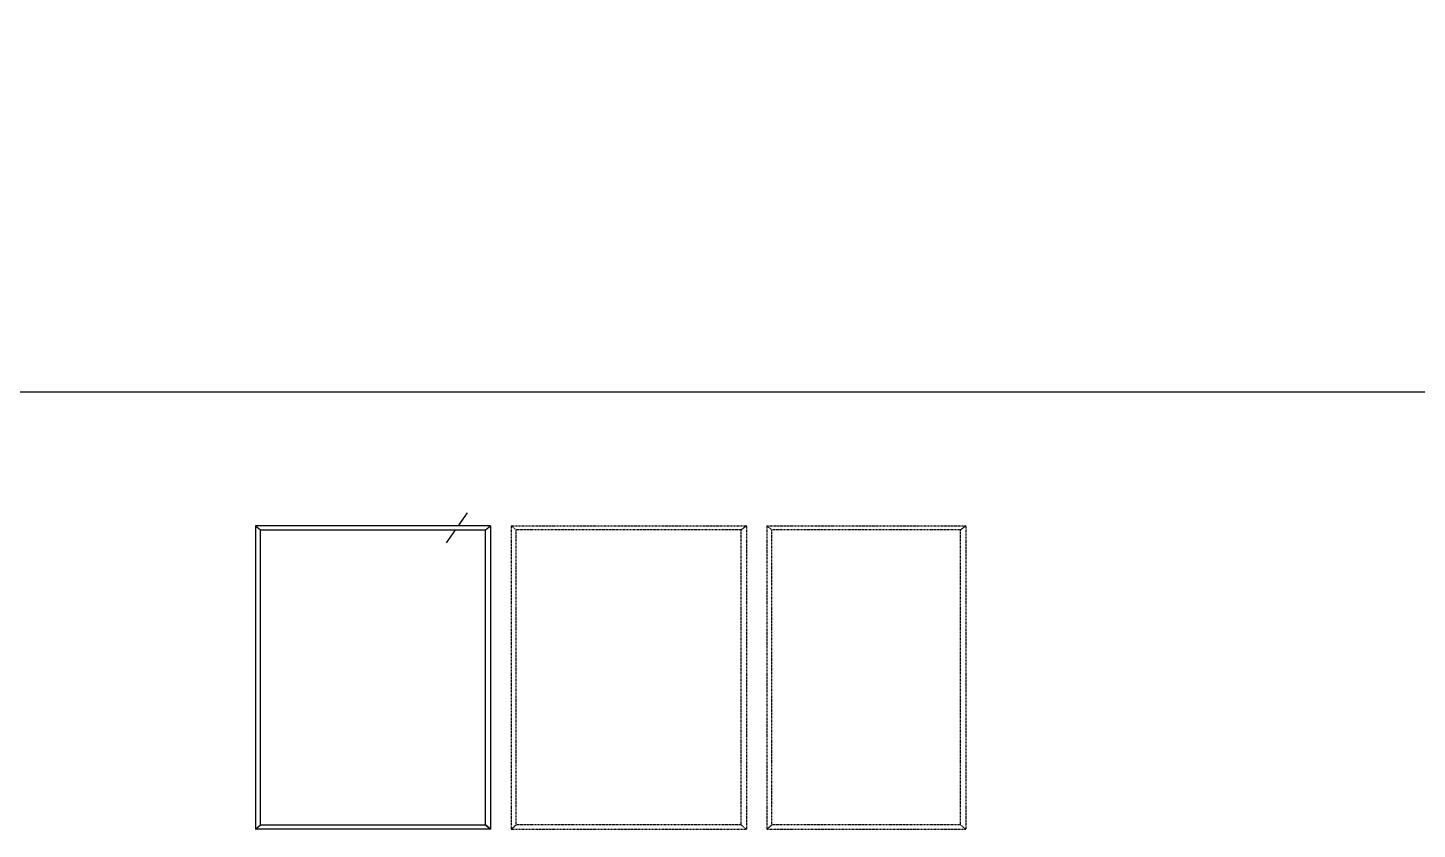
# Model space of a CAD drawing. Header units: millimetres. Extents: x -1379 to 1385823, y -4884429 to 548763.
# Drawn here: x 721518 to 729668, y -2341541 to -2336841 of the extents above; entities that cross this region are included whole.
import ezdxf

# ---------------------------------------------------------------- set-up
doc = ezdxf.new("R2010")
doc.units = ezdxf.units.MM
doc.linetypes.add('TA_HL_001.00000', pattern=[6.5, 3.55, -2.95])
for name, color, linetype in [('010 - ASPG_FRAMING_MAIN_COLOR_1', 1, 'Continuous'), ('010 - ASPG_FRAMING_SUB_COLOR_2', 2, 'Continuous'), ('010 - ASPG_FRAMING_WIPEOUT_', 250, 'Continuous')]:
    doc.layers.add(name, color=color, linetype=linetype)

# ---------------------------------------------------------------- blocks, each defined once
blk = doc.blocks.new('*U2546')
at = {"layer": '010 - ASPG_FRAMING_MAIN_COLOR_1', "linetype": 'ByBlock'}
for points in [[(0, 0), (0, 1380), (25, 1350), (25, 30), (0, 0)], [(1780, 1380), (0, 1380), (25, 1350), (1755, 1350)], [(1780, 0), (1780, 1380), (1755, 1350), (1755, 30), (1780, 0)], [(25, 30), (1755, 30), (1780, 0), (0, 0), (25, 30)]]:
    blk.add_lwpolyline(points, close=True, dxfattribs=at)
blk = doc.blocks.new('*U2547')
at = {"layer": '010 - ASPG_FRAMING_MAIN_COLOR_1', "linetype": 'ByBlock'}
for points in [[(0, 0), (0, 1167), (25, 1137), (25, 30), (0, 0)], [(1780, 1167), (0, 1167), (25, 1137), (1755, 1137)], [(1780, 0), (1780, 1167), (1755, 1137), (1755, 30), (1780, 0)], [(25, 30), (1755, 30), (1780, 0), (0, 0), (25, 30)]]:
    blk.add_lwpolyline(points, close=True, dxfattribs=at)
blk = doc.blocks.new('*U2549')
blk.add_wipeout([(0, 0), (0, 1380), (25, 1350), (25, 30)]).dxf.layer = '010 - ASPG_FRAMING_WIPEOUT_'
at = {"layer": '010 - ASPG_FRAMING_SUB_COLOR_2'}
blk.add_lwpolyline([(0, 0), (0, 1380), (25, 1350), (25, 30), (0, 0)], close=True, dxfattribs=at)
for points in [[(1780, 1380), (0, 1380), (25, 1350), (1755, 1350)], [(25, 30), (1755, 30), (1780, 0), (0, 0)]]:
    blk.add_wipeout(points).dxf.layer = '010 - ASPG_FRAMING_WIPEOUT_'
for points in [[(1780, 1380), (0, 1380), (25, 1350), (1755, 1350)], [(25, 30), (1755, 30), (1780, 0), (0, 0), (25, 30)]]:
    blk.add_lwpolyline(points, close=True, dxfattribs=at)
blk.add_wipeout([(1780, 0), (1780, 1380), (1755, 1350), (1755, 30)]).dxf.layer = '010 - ASPG_FRAMING_WIPEOUT_'
blk.add_lwpolyline([(1780, 0), (1780, 1380), (1755, 1350), (1755, 30), (1780, 0)], close=True, dxfattribs=at)

msp = doc.modelspace()

# ---------------------------------------------------------------- linework, layer by layer
msp.add_line((723973.3, -2339861.3), (724096.1, -2339684.7))
at = {"layer": 'Defpoints'}
msp.add_lwpolyline([(715050.7, -2338975.4), (734425.7, -2338975.4), (734425.7, -2328975.4), (715050.7, -2328975.4)], close=True, dxfattribs=at)

# ---------------------------------------------------------------- block references
at = {"linetype": 'TA_HL_001.00000', "yscale": -1, "rotation": 90}
for name, p in [('*U2546', (724352.5, -2341541.1)), ('*U2547', (725852.5, -2341541.1))]:
    msp.add_blockref(name, p, dxfattribs=at)

# ---------------------------------------------------------------- next in the draw order: block references
at = {"linetype": 'TA_HL_001.00000', "xscale": -1, "yscale": -1, "rotation": 270}
msp.add_blockref('*U2549', (724232.5, -2341541.1), dxfattribs=at)

doc.saveas('drawing.dxf')
